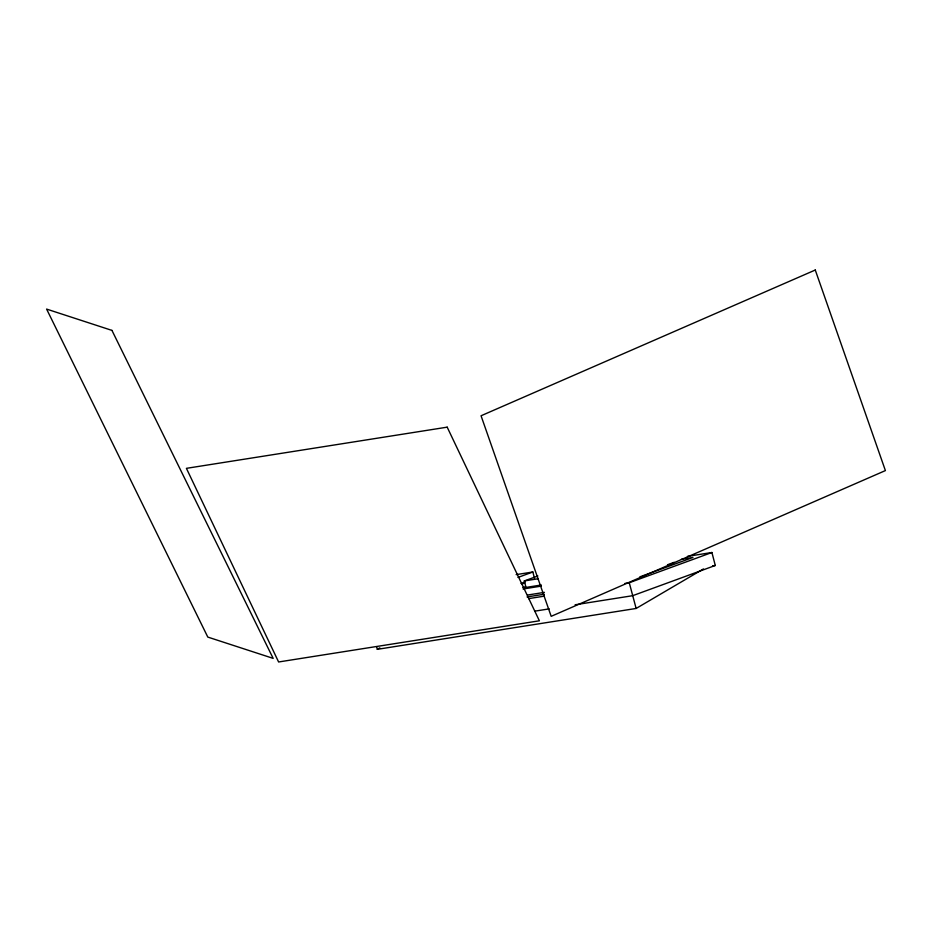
<?xml version="1.0" encoding="UTF-8"?>
<svg xmlns="http://www.w3.org/2000/svg" width="932" height="932" viewBox="0 0 932 932"><rect width="100%" height="100%" fill="white"/><g stroke="black" fill="none" stroke-linecap="round" stroke-linejoin="round"><path stroke-width="1.4" d="M376.61 646.68L377.309 649.336L379.802 647.868M377.309 649.336L636.137 608.456L703.45 568.939M517.947 577.444L532.848 571.992L534.537 578.469M541.306 585.005L525.998 587.416L524.308 580.939L537.846 575.988M521 583.432L525.054 581.941M521.978 584.061L524.669 583.082M522.852 587.603L525.578 586.612M667.487 564.769L674.186 562.311M639.83 576.861L692.942 557.441L681.467 559.247M624.953 583.409L629.263 582.733L711.908 552.501L715.287 565.468L632.642 595.699L575.114 604.786M516.142 574.625L532.848 571.992M524.308 580.939L538.23 578.737M687.455 556.369L711.908 552.501M523.05 588.989L541.306 586.112M527.547 595.035L544.404 592.368M712.584 565.899L715.287 565.468M527.058 596.934L544.276 594.22M528.584 598.635L544.404 596.13M534.851 611.147L549.228 608.876M629.263 582.733L636.137 608.456M815.267 270.024L481.052 415.765L551.185 616.332L885.4 470.59L815.267 270.024M447.185 427.159L186.412 468.342L278.61 661.976L539.383 620.794L447.185 427.159M111.945 330.394L46.6 309.086L207.801 637.08L273.158 658.376L111.945 330.394"/></g></svg>
